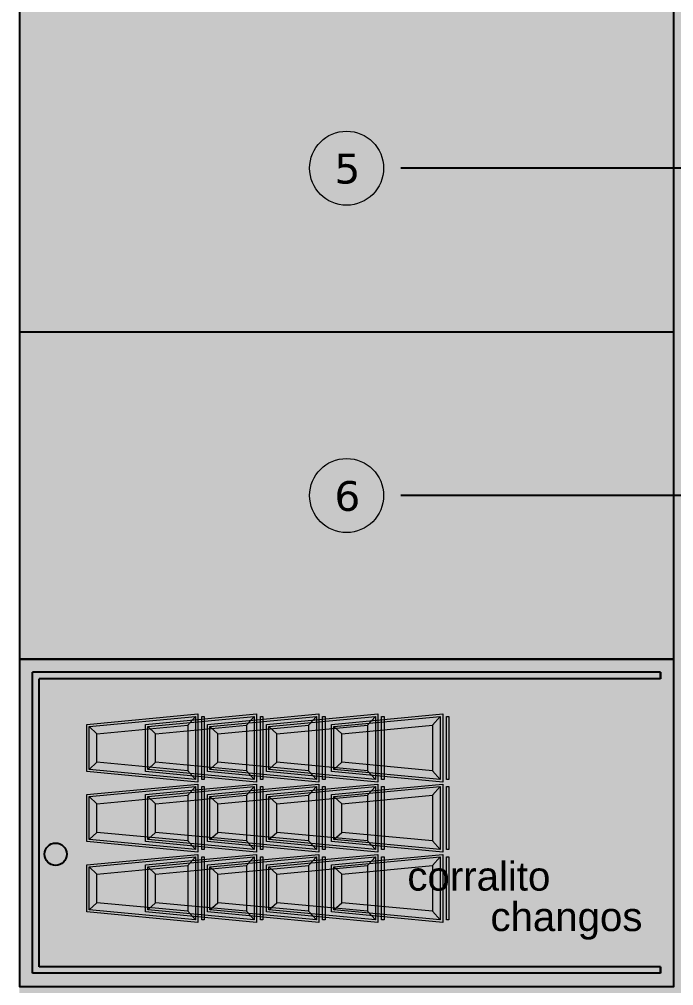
# Model space of a CAD drawing. Header units: inches. Extents: x -309 to 190, y -1585 to -1350.
# Drawn here: x -268.53 to -263.53, y -1397.71 to -1390.33 of the extents above; entities that cross this region are included whole.
import ezdxf
from ezdxf.lldxf.tags import DXFTag

# ---------------------------------------------------------------- set-up
doc = ezdxf.new("R2010")
doc.units = ezdxf.units.IN
doc.header["$MEASUREMENT"] = 0
doc.layers.get('0').update_dxf_attribs({"color": 9, "linetype": 'CONTINUOUS'})
for name, color, linetype in [('02', 9, 'CONTINUOUS'), ('HACHS', 9, 'CONTINUOUS'), ('PROY', 9, 'HIDDEN2'), ('TEXTOS', 9, 'CONTINUOUS')]:
    doc.layers.add(name, color=color, linetype=linetype)
doc.layers.add('color +', color=9, linetype='CONTINUOUS', lineweight=18)
doc.layers.add('None', color=9, linetype='CONTINUOUS', lineweight=5)
doc.styles.add('Helvetica (bold)', font='arial.ttf')
doc.styles.get("Standard").update_dxf_attribs({"font": 'arial.ttf'})
tags = doc.linetypes.add('HIDDEN2', pattern=[0.1875, 0.125, -0.0625]).pattern_tags.tags
tags[6:7] = [DXFTag(74, 4), DXFTag(75, 0), DXFTag(340, '0'), DXFTag(46, 1.0), DXFTag(50, 0.0), DXFTag(44, 0.0), DXFTag(45, 0.0)]
tags[4:5] = [DXFTag(74, 4), DXFTag(75, 0), DXFTag(340, '0'), DXFTag(46, 1.0), DXFTag(50, 0.0), DXFTag(44, 0.0), DXFTag(45, 0.0)]

msp = doc.modelspace()

# ---------------------------------------------------------------- hatches: boundary and pattern name
at = {"layer": 'HACHS'}
h = msp.add_hatch(dxfattribs=at)
h.set_pattern_fill('AR-HBONE', color=256, scale=0.03, angle=-1e-14)
edge = h.paths.add_edge_path()
edge.add_line((-257.5318, -1375.7982), (-262.5318, -1375.7982))
edge.add_line((-262.5318, -1375.7982), (-262.5318, -1379.3882))
edge.add_line((-262.5318, -1379.3882), (-264.4918, -1379.3882))
edge.add_line((-264.4918, -1379.3882), (-264.4918, -1375.571))
edge.add_line((-264.4918, -1375.571), (-268.5332, -1379.6124))
edge.add_line((-268.5332, -1379.6124), (-268.5332, -1380.2142))
edge.add_line((-268.5332, -1380.2142), (-263.5318, -1380.2142))
edge.add_line((-263.5318, -1380.2142), (-263.5318, -1395.2142))
edge.add_line((-263.5318, -1395.2142), (-268.5318, -1395.2142))
edge.add_line((-268.5318, -1395.2142), (-268.5318, -1397.7142))
edge.add_line((-268.5318, -1397.7142), (-263.5318, -1397.7142))
edge.add_line((-263.5318, -1397.7142), (-263.5318, -1415.2142))
edge.add_line((-263.5318, -1415.2142), (-268.403, -1415.2142))
edge.add_line((-268.403, -1415.2142), (-264.409, -1419.2082))
edge.add_line((-264.409, -1419.2082), (-236.5318, -1419.2082))
edge.add_line((-236.5318, -1419.2082), (-236.5318, -1417.9618))
edge.add_line((-236.5318, -1417.9618), (-241.5318, -1417.9618))
edge.add_line((-241.5318, -1417.9618), (-241.5318, -1400.4618))
edge.add_line((-241.5318, -1400.4618), (-236.5318, -1400.4618))
edge.add_line((-236.5318, -1400.4618), (-236.5318, -1395.3142))
edge.add_line((-236.5318, -1395.3142), (-241.5318, -1395.3142))
edge.add_line((-241.5318, -1395.3142), (-241.5318, -1375.7982))
edge.add_line((-241.5318, -1375.7982), (-246.5318, -1375.7982))
edge.add_line((-246.5318, -1375.7982), (-246.5318, -1378.4182))
edge.add_arc((-246.9318, -1378.4182), 0.4, -90, 0, ccw=False)
edge.add_line((-246.9318, -1378.8182), (-257.1318, -1378.8182))
edge.add_arc((-257.1318, -1378.4182), 0.4, 180, 270, ccw=False)
edge.add_line((-257.5318, -1378.4182), (-257.5318, -1376.0565))
edge.add_line((-257.5318, -1376.0565), (-257.5318, -1375.7982))
h.paths.add_polyline_path([(-247.5318, -1385.3142), (-257.5318, -1385.3142), (-257.5318, -1395.3142), (-247.5318, -1395.3142)], flags=16)
h.paths.add_polyline_path([(-257.5318, -1397.7142), (-247.5318, -1397.7142), (-247.5318, -1412.7142), (-257.5318, -1412.7142)], flags=16)
h.paths.add_polyline_path([(-238.3318, -1395.6392), (-238.3318, -1397.4892), (-237.9318, -1397.4892), (-237.9318, -1395.6392)], flags=0)
h.paths.add_polyline_path([(-237.5318, -1395.6392), (-237.5318, -1397.4892), (-237.1318, -1397.4892), (-237.1318, -1395.6392)], flags=16)
h.paths.add_polyline_path([(-238.3318, -1395.6392), (-238.3318, -1397.4892), (-237.9318, -1397.4892), (-237.9318, -1395.6392)], flags=16)
h.paths.add_polyline_path([(-237.5318, -1395.6392), (-237.5318, -1397.4892), (-237.1318, -1397.4892), (-237.1318, -1395.6392)], flags=0)
h.paths.add_polyline_path([(-239.5318, -1395.6392), (-239.5318, -1397.4892), (-239.9318, -1397.4892), (-239.9318, -1395.6392)], flags=0)
h.paths.add_polyline_path([(-240.3318, -1395.6392), (-240.3318, -1397.4892), (-240.7318, -1397.4892), (-240.7318, -1395.6392)], flags=16)
h.paths.add_polyline_path([(-241.1318, -1395.6392), (-241.1318, -1397.4892), (-241.5318, -1397.4892), (-241.5318, -1395.6392)], flags=16)
h.paths.add_polyline_path([(-241.9318, -1395.6392), (-241.9318, -1397.4892), (-242.3318, -1397.4892), (-242.3318, -1395.6392)], flags=0)
h.paths.add_polyline_path([(-238.7318, -1395.6392), (-238.7318, -1397.4892), (-239.1318, -1397.4892), (-239.1318, -1395.6392)], flags=16)
h.paths.add_polyline_path([(-239.5318, -1395.6392), (-239.5318, -1397.4892), (-239.9318, -1397.4892), (-239.9318, -1395.6392)], flags=16)
h.paths.add_polyline_path([(-240.3318, -1395.6392), (-240.3318, -1397.4892), (-240.7318, -1397.4892), (-240.7318, -1395.6392)], flags=0)
h.paths.add_polyline_path([(-241.9318, -1395.6392), (-241.9318, -1397.4892), (-242.3318, -1397.4892), (-242.3318, -1395.6392)], flags=16)
h.paths.add_polyline_path([(-238.7318, -1395.6392), (-238.7318, -1397.4892), (-239.1318, -1397.4892), (-239.1318, -1395.6392)], flags=0)
h.paths.add_polyline_path([(-243.1318, -1395.6392), (-243.1318, -1397.4892), (-242.7318, -1397.4892), (-242.7318, -1395.6392)], flags=16)
h.paths.add_polyline_path([(-243.9318, -1395.6392), (-243.9318, -1397.4892), (-243.5318, -1397.4892), (-243.5318, -1395.6392)], flags=0)
h.paths.add_polyline_path([(-243.1318, -1395.6392), (-243.1318, -1397.4892), (-242.7318, -1397.4892), (-242.7318, -1395.6392)], flags=0)
h.paths.add_polyline_path([(-243.9318, -1395.6392), (-243.9318, -1397.4892), (-243.5318, -1397.4892), (-243.5318, -1395.6392)], flags=16)
h.paths.add_polyline_path([(-244.7318, -1395.6392), (-244.7318, -1397.4892), (-244.3318, -1397.4892), (-244.3318, -1395.6392)], flags=16)
h.paths.add_polyline_path([(-258.3318, -1395.6392), (-258.3318, -1397.4892), (-257.9318, -1397.4892), (-257.9318, -1395.6392)], flags=16)
h.paths.add_polyline_path([(-259.9318, -1395.6392), (-259.9318, -1397.4892), (-259.5318, -1397.4892), (-259.5318, -1395.6392)], flags=16)
h.paths.add_polyline_path([(-259.1318, -1395.6392), (-259.1318, -1397.4892), (-258.7318, -1397.4892), (-258.7318, -1395.6392)], flags=0)
h.paths.add_polyline_path([(-258.3318, -1395.6392), (-258.3318, -1397.4892), (-257.9318, -1397.4892), (-257.9318, -1395.6392)], flags=0)
h.paths.add_polyline_path([(-259.9318, -1395.6392), (-259.9318, -1397.4892), (-259.5318, -1397.4892), (-259.5318, -1395.6392)], flags=0)
h.paths.add_polyline_path([(-259.1318, -1395.6392), (-259.1318, -1397.4892), (-258.7318, -1397.4892), (-258.7318, -1395.6392)], flags=16)
h.paths.add_polyline_path([(-246.3318, -1395.6392), (-246.3318, -1397.4892), (-245.9318, -1397.4892), (-245.9318, -1395.6392)], flags=0)
h.paths.add_polyline_path([(-245.5318, -1395.6392), (-245.5318, -1397.4892), (-245.1318, -1397.4892), (-245.1318, -1395.6392)], flags=16)
h.paths.add_polyline_path([(-247.1318, -1395.6392), (-247.1318, -1397.4892), (-246.7318, -1397.4892), (-246.7318, -1395.6392)], flags=16)
h.paths.add_polyline_path([(-246.3318, -1395.6392), (-246.3318, -1397.4892), (-245.9318, -1397.4892), (-245.9318, -1395.6392)], flags=16)
h.paths.add_polyline_path([(-245.5318, -1395.6392), (-245.5318, -1397.4892), (-245.1318, -1397.4892), (-245.1318, -1395.6392)], flags=0)
h.paths.add_polyline_path([(-247.1318, -1395.6392), (-247.1318, -1397.4892), (-246.7318, -1397.4892), (-246.7318, -1395.6392)], flags=0)
h.paths.add_polyline_path([(-256.3318, -1395.6392), (-256.3318, -1397.4892), (-256.7318, -1397.4892), (-256.7318, -1395.6392)], flags=0)
h.paths.add_polyline_path([(-257.1318, -1395.6392), (-257.1318, -1397.4892), (-257.5318, -1397.4892), (-257.5318, -1395.6392)], flags=16)
h.paths.add_polyline_path([(-253.1318, -1395.6392), (-253.1318, -1397.4892), (-253.5318, -1397.4892), (-253.5318, -1395.6392)], flags=0)
h.paths.add_polyline_path([(-253.9318, -1395.6392), (-253.9318, -1397.4892), (-254.3318, -1397.4892), (-254.3318, -1395.6392)], flags=0)
h.paths.add_polyline_path([(-254.7318, -1395.6392), (-254.7318, -1397.4892), (-255.1318, -1397.4892), (-255.1318, -1395.6392)], flags=0)
h.paths.add_polyline_path([(-255.5318, -1395.6392), (-255.5318, -1397.4892), (-255.9318, -1397.4892), (-255.9318, -1395.6392)], flags=16)
h.paths.add_polyline_path([(-252.3318, -1395.6392), (-252.3318, -1397.4892), (-252.7318, -1397.4892), (-252.7318, -1395.6392)], flags=0)
h.paths.add_polyline_path([(-247.5318, -1395.6392), (-247.5318, -1397.4892), (-247.9318, -1397.4892), (-247.9318, -1395.6392)], flags=16)
h.paths.add_polyline_path([(-249.1318, -1395.6392), (-249.1318, -1397.4892), (-249.5318, -1397.4892), (-249.5318, -1395.6392)], flags=16)
h.paths.add_polyline_path([(-249.9318, -1395.6392), (-249.9318, -1397.4892), (-250.3318, -1397.4892), (-250.3318, -1395.6392)], flags=0)
h.paths.add_polyline_path([(-250.7318, -1395.6392), (-250.7318, -1397.4892), (-251.1318, -1397.4892), (-251.1318, -1395.6392)], flags=0)
h.paths.add_polyline_path([(-251.5318, -1395.6392), (-251.5318, -1397.4892), (-251.9318, -1397.4892), (-251.9318, -1395.6392)], flags=16)
h.paths.add_polyline_path([(-248.3318, -1395.6392), (-248.3318, -1397.4892), (-248.7318, -1397.4892), (-248.7318, -1395.6392)], flags=0)
h.paths.add_polyline_path([(-256.3318, -1395.6392), (-256.3318, -1397.4892), (-256.7318, -1397.4892), (-256.7318, -1395.6392)], flags=16)
h.paths.add_polyline_path([(-257.1318, -1395.6392), (-257.1318, -1397.4892), (-257.5318, -1397.4892), (-257.5318, -1395.6392)], flags=0)
h.paths.add_polyline_path([(-253.1318, -1395.6392), (-253.1318, -1397.4892), (-253.5318, -1397.4892), (-253.5318, -1395.6392)], flags=16)
h.paths.add_polyline_path([(-253.9318, -1395.6392), (-253.9318, -1397.4892), (-254.3318, -1397.4892), (-254.3318, -1395.6392)], flags=16)
h.paths.add_polyline_path([(-254.7318, -1395.6392), (-254.7318, -1397.4892), (-255.1318, -1397.4892), (-255.1318, -1395.6392)], flags=16)
h.paths.add_polyline_path([(-255.5318, -1395.6392), (-255.5318, -1397.4892), (-255.9318, -1397.4892), (-255.9318, -1395.6392)], flags=0)
h.paths.add_polyline_path([(-252.3318, -1395.6392), (-252.3318, -1397.4892), (-252.7318, -1397.4892), (-252.7318, -1395.6392)], flags=16)
h.paths.add_polyline_path([(-247.5318, -1395.6392), (-247.5318, -1397.4892), (-247.9318, -1397.4892), (-247.9318, -1395.6392)], flags=0)
h.paths.add_polyline_path([(-249.1318, -1395.6392), (-249.1318, -1397.4892), (-249.5318, -1397.4892), (-249.5318, -1395.6392)], flags=0)
h.paths.add_polyline_path([(-249.9318, -1395.6392), (-249.9318, -1397.4892), (-250.3318, -1397.4892), (-250.3318, -1395.6392)], flags=16)
h.paths.add_polyline_path([(-250.7318, -1395.6392), (-250.7318, -1397.4892), (-251.1318, -1397.4892), (-251.1318, -1395.6392)], flags=16)
h.paths.add_polyline_path([(-251.5318, -1395.6392), (-251.5318, -1397.4892), (-251.9318, -1397.4892), (-251.9318, -1395.6392)], flags=0)
h.paths.add_polyline_path([(-248.3318, -1395.6392), (-248.3318, -1397.4892), (-248.7318, -1397.4892), (-248.7318, -1395.6392)], flags=16)
h.paths.add_polyline_path([(-260.7318, -1395.6392), (-260.7318, -1397.4892), (-260.3318, -1397.4892), (-260.3318, -1395.6392)], flags=16)
h.paths.add_polyline_path([(-261.5318, -1395.6392), (-261.5318, -1397.4892), (-261.1318, -1397.4892), (-261.1318, -1395.6392)], flags=16)
h.paths.add_polyline_path([(-262.3318, -1395.6392), (-262.3318, -1397.4892), (-261.9318, -1397.4892), (-261.9318, -1395.6392)], flags=16)
h.paths.add_polyline_path([(-263.1318, -1395.6392), (-263.1318, -1397.4892), (-262.7318, -1397.4892), (-262.7318, -1395.6392)], flags=16)
h.paths.add_polyline_path([(-261.5318, -1395.6392), (-261.5318, -1397.4892), (-261.1318, -1397.4892), (-261.1318, -1395.6392)], flags=0)
h.paths.add_polyline_path([(-262.3318, -1395.6392), (-262.3318, -1397.4892), (-261.9318, -1397.4892), (-261.9318, -1395.6392)], flags=0)
h.paths.add_polyline_path([(-263.1318, -1395.6392), (-263.1318, -1397.4892), (-262.7318, -1397.4892), (-262.7318, -1395.6392)], flags=0)
h.paths.add_polyline_path([(-243.7431, -1376.3182), (-243.7431, -1378.1682), (-243.3431, -1378.1682), (-243.3431, -1376.3182)], flags=0)
h.paths.add_polyline_path([(-242.9431, -1376.3182), (-242.9431, -1378.1682), (-242.5431, -1378.1682), (-242.5431, -1376.3182)], flags=16)
h.paths.add_polyline_path([(-242.1431, -1376.3182), (-242.1431, -1378.1682), (-241.7431, -1378.1682), (-241.7431, -1376.3182)], flags=0)
h.paths.add_polyline_path([(-243.7431, -1376.3182), (-243.7431, -1378.1682), (-243.3431, -1378.1682), (-243.3431, -1376.3182)], flags=16)
h.paths.add_polyline_path([(-242.9431, -1376.3182), (-242.9431, -1378.1682), (-242.5431, -1378.1682), (-242.5431, -1376.3182)], flags=0)
h.paths.add_polyline_path([(-242.1431, -1376.3182), (-242.1431, -1378.1682), (-241.7431, -1378.1682), (-241.7431, -1376.3182)], flags=16)
h.paths.add_polyline_path([(-244.1431, -1376.3182), (-244.1431, -1378.1682), (-244.5431, -1378.1682), (-244.5431, -1376.3182)], flags=16)
h.paths.add_polyline_path([(-246.1431, -1376.3182), (-246.1431, -1378.1682), (-245.7431, -1378.1682), (-245.7431, -1376.3182)], flags=16)
h.paths.add_polyline_path([(-244.9431, -1376.3182), (-244.9431, -1378.1682), (-245.3431, -1378.1682), (-245.3431, -1376.3182)], flags=16)
h.paths.add_polyline_path([(-244.9431, -1376.3182), (-244.9431, -1378.1682), (-245.3431, -1378.1682), (-245.3431, -1376.3182)], flags=0)
h = msp.add_hatch(dxfattribs=at)
h.set_pattern_fill('AR-HBONE', color=256, scale=0.03, angle=-1e-14)
h.paths.add_polyline_path([(-236.5318, -1383.1142), (-241.5318, -1383.1142), (-241.5318, -1395.3142), (-236.5318, -1395.3142)])
h.paths.add_polyline_path([(-236.5318, -1400.4618), (-241.5318, -1400.4618), (-241.5318, -1417.9618), (-236.5318, -1417.9618)])
h.paths.add_polyline_path([(-257.5318, -1397.7142), (-247.5318, -1397.7142), (-247.5318, -1412.7142), (-257.5318, -1412.7142)])
h.paths.add_polyline_path([(-247.5318, -1385.3142), (-257.5318, -1385.3142), (-257.5318, -1395.3142), (-247.5318, -1395.3142)])
h.paths.add_polyline_path([(-268.5318, -1395.2142), (-263.5318, -1395.2142), (-263.5318, -1380.2142), (-268.5318, -1380.2142)])
h.paths.add_polyline_path([(-263.5318, -1415.2142), (-268.5318, -1415.2142), (-268.5318, -1397.7142), (-263.5318, -1397.7142)])

# ---------------------------------------------------------------- linework, layer by layer
for p, q in [((-268.5318, -1392.7142), (-263.5318, -1392.7142)), ((-268.5318, -1392.7142), (-263.5318, -1392.7142)), ((-268.5318, -1395.2142), (-263.5318, -1395.2142)), ((-268.5318, -1395.2142), (-263.5318, -1395.2142)), ((-268.5318, -1395.2142), (-263.5318, -1395.2142)), ((-268.5318, -1395.2142), (-263.5318, -1395.2142)), ((-268.5318, -1395.2142), (-263.5318, -1395.2142)), ((-268.5318, -1395.2142), (-263.5318, -1395.2142)), ((-268.4318, -1397.6142), (-268.4318, -1395.3142)), ((-263.6318, -1395.3142), (-268.4318, -1395.3142)), ((-263.6318, -1395.3142), (-268.4318, -1395.3142)), ((-268.4318, -1397.6142), (-268.4318, -1395.3142)), ((-263.6318, -1395.3142), (-268.4318, -1395.3142)), ((-263.6318, -1395.3142), (-268.4318, -1395.3142)), ((-263.6318, -1395.3142), (-263.6318, -1395.3642)), ((-263.6318, -1395.3642), (-263.6318, -1395.3142)), ((-263.6318, -1395.3142), (-263.6318, -1395.3642)), ((-263.6318, -1395.3642), (-263.6318, -1395.3142)), ((-268.3818, -1397.5642), (-268.3818, -1395.3642)), ((-263.6318, -1395.3642), (-268.3818, -1395.3642)), ((-268.3818, -1397.5642), (-268.3818, -1395.3642)), ((-263.6318, -1395.3642), (-268.3818, -1395.3642)), ((-263.6318, -1397.5642), (-268.3818, -1397.5642)), ((-263.6318, -1397.5642), (-268.3818, -1397.5642)), ((-263.6318, -1397.5642), (-263.6318, -1397.6142)), ((-263.6318, -1397.6142), (-263.6318, -1397.5642)), ((-263.6318, -1397.5642), (-263.6318, -1397.6142)), ((-263.6318, -1397.6142), (-263.6318, -1397.5642)), ((-263.6318, -1397.6142), (-268.4318, -1397.6142)), ((-263.6318, -1397.6142), (-268.4318, -1397.6142))]:
    msp.add_line(p, q)
for points in [[(-268.5318, -1395.2142), (-263.5318, -1395.2142), (-263.5318, -1380.2142), (-268.5318, -1380.2142)], [(-263.5318, -1395.2142), (-268.5318, -1395.2142), (-268.5318, -1397.7142), (-263.5318, -1397.7142)], [(-263.5318, -1395.2142), (-268.5318, -1395.2142), (-268.5318, -1397.7142), (-263.5318, -1397.7142)]]:
    msp.add_lwpolyline(points, close=True)
at = {"layer": '02'}
msp.add_circle((-268.2558, -1396.7047), 0.085, dxfattribs=at)
at = {"layer": 'color +', "lineweight": 0}
for centre in [(-266.0318, -1391.4652), (-266.0318, -1393.9652)]:
    msp.add_circle(centre, 0.2828, dxfattribs=at)
at = {"layer": 'None', "linetype": 'Continuous', "lineweight": 0}
for p, q in [((-267.2455, -1395.719), (-267.1855, -1395.6531)), ((-267.2455, -1395.719), (-267.1855, -1395.6531)), ((-267.9995, -1395.7297), (-267.9395, -1395.7843)), ((-267.9995, -1395.7297), (-267.9395, -1395.7843)), ((-267.9995, -1396.0569), (-267.9395, -1396.0023)), ((-267.9995, -1396.0569), (-267.9395, -1396.0023)), ((-267.2455, -1396.0676), (-267.1855, -1396.1336)), ((-267.2455, -1396.0676), (-267.1855, -1396.1336)), ((-267.2455, -1396.2543), (-267.1855, -1396.1884)), ((-267.2455, -1396.2543), (-267.1855, -1396.1884)), ((-267.9995, -1396.265), (-267.9395, -1396.3197)), ((-267.9995, -1396.265), (-267.9395, -1396.3197)), ((-267.9995, -1396.5923), (-267.9395, -1396.5377)), ((-267.9995, -1396.5923), (-267.9395, -1396.5377)), ((-267.2455, -1396.603), (-267.1855, -1396.6689)), ((-267.2455, -1396.603), (-267.1855, -1396.6689)), ((-267.2455, -1396.7915), (-267.1855, -1396.7256)), ((-267.2455, -1396.7915), (-267.1855, -1396.7256)), ((-267.9995, -1396.8022), (-267.9395, -1396.8568)), ((-267.9995, -1396.8022), (-267.9395, -1396.8568)), ((-267.9995, -1397.1295), (-267.9395, -1397.0748)), ((-267.9995, -1397.1295), (-267.9395, -1397.0748)), ((-267.2455, -1397.1402), (-267.1855, -1397.2061)), ((-267.2455, -1397.1402), (-267.1855, -1397.2061))]:
    msp.add_line(p, q, dxfattribs=at)
at = {"layer": 'None', "linetype": 'HIDDEN2', "lineweight": 0, "ltscale": 8}
for p, q in [((-266.7973, -1395.719), (-266.7373, -1395.6531)), ((-266.7973, -1395.719), (-266.7373, -1395.6531)), ((-266.3225, -1395.719), (-266.2625, -1395.6531)), ((-266.3225, -1395.719), (-266.2625, -1395.6531)), ((-265.8718, -1395.719), (-265.8118, -1395.6531)), ((-265.8718, -1395.719), (-265.8118, -1395.6531)), ((-265.3754, -1395.719), (-265.3154, -1395.6531)), ((-265.3754, -1395.719), (-265.3154, -1395.6531)), ((-267.5513, -1395.7297), (-267.4913, -1395.7843)), ((-267.5513, -1395.7297), (-267.4913, -1395.7843)), ((-266.6258, -1395.7297), (-266.5658, -1395.7843)), ((-266.6258, -1395.7297), (-266.5658, -1395.7843)), ((-266.1294, -1395.7297), (-266.0694, -1395.7843)), ((-266.1294, -1395.7297), (-266.0694, -1395.7843)), ((-267.5513, -1396.0569), (-267.4913, -1396.0023)), ((-267.5513, -1396.0569), (-267.4913, -1396.0023)), ((-266.6258, -1396.0569), (-266.5658, -1396.0023)), ((-266.6258, -1396.0569), (-266.5658, -1396.0023)), ((-266.1294, -1396.0569), (-266.0694, -1396.0023)), ((-266.1294, -1396.0569), (-266.0694, -1396.0023)), ((-266.7973, -1396.0676), (-266.7373, -1396.1336)), ((-266.7973, -1396.0676), (-266.7373, -1396.1336)), ((-266.3225, -1396.0676), (-266.2625, -1396.1336)), ((-266.3225, -1396.0676), (-266.2625, -1396.1336)), ((-265.8718, -1396.0676), (-265.8118, -1396.1336)), ((-265.8718, -1396.0676), (-265.8118, -1396.1336)), ((-265.3754, -1396.0676), (-265.3154, -1396.1336)), ((-265.3754, -1396.0676), (-265.3154, -1396.1336)), ((-266.7973, -1396.2543), (-266.7373, -1396.1884)), ((-266.7973, -1396.2543), (-266.7373, -1396.1884)), ((-266.3225, -1396.2543), (-266.2625, -1396.1884)), ((-266.3225, -1396.2543), (-266.2625, -1396.1884)), ((-265.8718, -1396.2543), (-265.8118, -1396.1884)), ((-265.8718, -1396.2543), (-265.8118, -1396.1884)), ((-265.3754, -1396.2543), (-265.3154, -1396.1884)), ((-265.3754, -1396.2543), (-265.3154, -1396.1884)), ((-267.5513, -1396.265), (-267.4913, -1396.3197)), ((-267.5513, -1396.265), (-267.4913, -1396.3197)), ((-266.6258, -1396.265), (-266.5658, -1396.3197)), ((-266.6258, -1396.265), (-266.5658, -1396.3197)), ((-266.1294, -1396.265), (-266.0694, -1396.3197)), ((-266.1294, -1396.265), (-266.0694, -1396.3197)), ((-267.5513, -1396.5923), (-267.4913, -1396.5377)), ((-267.5513, -1396.5923), (-267.4913, -1396.5377)), ((-266.6258, -1396.5923), (-266.5658, -1396.5377)), ((-266.6258, -1396.5923), (-266.5658, -1396.5377)), ((-266.1294, -1396.5923), (-266.0694, -1396.5377)), ((-266.1294, -1396.5923), (-266.0694, -1396.5377)), ((-266.7973, -1396.603), (-266.7373, -1396.6689)), ((-266.7973, -1396.603), (-266.7373, -1396.6689)), ((-266.3225, -1396.603), (-266.2625, -1396.6689)), ((-266.3225, -1396.603), (-266.2625, -1396.6689)), ((-265.8718, -1396.603), (-265.8118, -1396.6689)), ((-265.8718, -1396.603), (-265.8118, -1396.6689)), ((-265.3754, -1396.603), (-265.3154, -1396.6689)), ((-265.3754, -1396.603), (-265.3154, -1396.6689)), ((-266.7973, -1396.7915), (-266.7373, -1396.7256)), ((-266.7973, -1396.7915), (-266.7373, -1396.7256)), ((-266.3225, -1396.7915), (-266.2625, -1396.7256)), ((-266.3225, -1396.7915), (-266.2625, -1396.7256)), ((-265.8718, -1396.7915), (-265.8118, -1396.7256)), ((-265.8718, -1396.7915), (-265.8118, -1396.7256)), ((-265.3754, -1396.7915), (-265.3154, -1396.7256)), ((-265.3754, -1396.7915), (-265.3154, -1396.7256)), ((-267.5513, -1396.8022), (-267.4913, -1396.8568)), ((-267.5513, -1396.8022), (-267.4913, -1396.8568)), ((-266.6258, -1396.8022), (-266.5658, -1396.8568)), ((-266.6258, -1396.8022), (-266.5658, -1396.8568)), ((-266.1294, -1396.8022), (-266.0694, -1396.8568)), ((-266.1294, -1396.8022), (-266.0694, -1396.8568)), ((-267.5513, -1397.1295), (-267.4913, -1397.0748)), ((-267.5513, -1397.1295), (-267.4913, -1397.0748)), ((-266.6258, -1397.1295), (-266.5658, -1397.0748)), ((-266.6258, -1397.1295), (-266.5658, -1397.0748)), ((-266.1294, -1397.1295), (-266.0694, -1397.0748)), ((-266.1294, -1397.1295), (-266.0694, -1397.0748)), ((-266.7973, -1397.1402), (-266.7373, -1397.2061)), ((-266.7973, -1397.1402), (-266.7373, -1397.2061)), ((-266.3225, -1397.1402), (-266.2625, -1397.2061)), ((-266.3225, -1397.1402), (-266.2625, -1397.2061)), ((-265.8718, -1397.1402), (-265.8118, -1397.2061)), ((-265.8718, -1397.1402), (-265.8118, -1397.2061)), ((-265.3754, -1397.1402), (-265.3154, -1397.2061)), ((-265.3754, -1397.1402), (-265.3154, -1397.2061))]:
    msp.add_line(p, q, dxfattribs=at)
at = {"layer": 'None', "linetype": 'HIDDEN2', "lineweight": 0, "ltscale": 0.5}
for p, q in [((-267.0765, -1395.7297), (-267.0165, -1395.7843)), ((-267.0765, -1395.7297), (-267.0165, -1395.7843)), ((-267.0765, -1396.0569), (-267.0165, -1396.0023)), ((-267.0765, -1396.0569), (-267.0165, -1396.0023)), ((-267.0765, -1396.265), (-267.0165, -1396.3197)), ((-267.0765, -1396.265), (-267.0165, -1396.3197)), ((-267.0765, -1396.5923), (-267.0165, -1396.5377)), ((-267.0765, -1396.5923), (-267.0165, -1396.5377)), ((-267.0765, -1396.8022), (-267.0165, -1396.8568)), ((-267.0765, -1396.8022), (-267.0165, -1396.8568)), ((-267.0765, -1397.1295), (-267.0165, -1397.0748)), ((-267.0765, -1397.1295), (-267.0165, -1397.0748))]:
    msp.add_line(p, q, dxfattribs=at)
at = {"layer": 'None', "linetype": 'Continuous', "lineweight": 0}
for points in [[(-268.0175, -1396.0733), (-268.0175, -1395.7133), (-267.1675, -1395.6333), (-267.1675, -1396.1533), (-268.0175, -1396.0733)], [(-268.0175, -1396.0733), (-268.0175, -1395.7133), (-267.1675, -1395.6333), (-267.1675, -1396.1533), (-268.0175, -1396.0733)], [(-268.0175, -1396.6087), (-268.0175, -1396.2487), (-267.1675, -1396.1687), (-267.1675, -1396.6887), (-268.0175, -1396.6087)], [(-268.0175, -1396.6087), (-268.0175, -1396.2487), (-267.1675, -1396.1687), (-267.1675, -1396.6887), (-268.0175, -1396.6087)], [(-268.0175, -1397.1458), (-268.0175, -1396.7858), (-267.1675, -1396.7058), (-267.1675, -1397.2258), (-268.0175, -1397.1458)], [(-268.0175, -1397.1458), (-268.0175, -1396.7858), (-267.1675, -1396.7058), (-267.1675, -1397.2258), (-268.0175, -1397.1458)]]:
    msp.add_lwpolyline(points, dxfattribs=at)
at = {"layer": 'None', "linetype": 'HIDDEN2', "lineweight": 0, "ltscale": 8}
for points in [[(-267.5693, -1396.0733), (-267.5693, -1395.7133), (-266.7193, -1395.6333), (-266.7193, -1396.1533), (-267.5693, -1396.0733)], [(-267.5693, -1396.0733), (-267.5693, -1395.7133), (-266.7193, -1395.6333), (-266.7193, -1396.1533), (-267.5693, -1396.0733)], [(-267.0945, -1396.0733), (-267.0945, -1395.7133), (-266.2445, -1395.6333), (-266.2445, -1396.1533), (-267.0945, -1396.0733)], [(-267.0945, -1396.0733), (-267.0945, -1395.7133), (-266.2445, -1395.6333), (-266.2445, -1396.1533), (-267.0945, -1396.0733)], [(-266.6438, -1396.0733), (-266.6438, -1395.7133), (-265.7938, -1395.6333), (-265.7938, -1396.1533), (-266.6438, -1396.0733)], [(-266.6438, -1396.0733), (-266.6438, -1395.7133), (-265.7938, -1395.6333), (-265.7938, -1396.1533), (-266.6438, -1396.0733)], [(-266.1474, -1396.0733), (-266.1474, -1395.7133), (-265.2974, -1395.6333), (-265.2974, -1396.1533), (-266.1474, -1396.0733)], [(-266.1474, -1396.0733), (-266.1474, -1395.7133), (-265.2974, -1395.6333), (-265.2974, -1396.1533), (-266.1474, -1396.0733)], [(-267.5693, -1396.6087), (-267.5693, -1396.2487), (-266.7193, -1396.1687), (-266.7193, -1396.6887), (-267.5693, -1396.6087)], [(-267.5693, -1396.6087), (-267.5693, -1396.2487), (-266.7193, -1396.1687), (-266.7193, -1396.6887), (-267.5693, -1396.6087)], [(-267.0945, -1396.6087), (-267.0945, -1396.2487), (-266.2445, -1396.1687), (-266.2445, -1396.6887), (-267.0945, -1396.6087)], [(-267.0945, -1396.6087), (-267.0945, -1396.2487), (-266.2445, -1396.1687), (-266.2445, -1396.6887), (-267.0945, -1396.6087)], [(-266.6438, -1396.6087), (-266.6438, -1396.2487), (-265.7938, -1396.1687), (-265.7938, -1396.6887), (-266.6438, -1396.6087)], [(-266.6438, -1396.6087), (-266.6438, -1396.2487), (-265.7938, -1396.1687), (-265.7938, -1396.6887), (-266.6438, -1396.6087)], [(-266.1474, -1396.6087), (-266.1474, -1396.2487), (-265.2974, -1396.1687), (-265.2974, -1396.6887), (-266.1474, -1396.6087)], [(-266.1474, -1396.6087), (-266.1474, -1396.2487), (-265.2974, -1396.1687), (-265.2974, -1396.6887), (-266.1474, -1396.6087)], [(-267.5693, -1397.1458), (-267.5693, -1396.7858), (-266.7193, -1396.7058), (-266.7193, -1397.2258), (-267.5693, -1397.1458)], [(-267.5693, -1397.1458), (-267.5693, -1396.7858), (-266.7193, -1396.7058), (-266.7193, -1397.2258), (-267.5693, -1397.1458)], [(-267.0945, -1397.1458), (-267.0945, -1396.7858), (-266.2445, -1396.7058), (-266.2445, -1397.2258), (-267.0945, -1397.1458)], [(-267.0945, -1397.1458), (-267.0945, -1396.7858), (-266.2445, -1396.7058), (-266.2445, -1397.2258), (-267.0945, -1397.1458)], [(-266.6438, -1397.1458), (-266.6438, -1396.7858), (-265.7938, -1396.7058), (-265.7938, -1397.2258), (-266.6438, -1397.1458)], [(-266.6438, -1397.1458), (-266.6438, -1396.7858), (-265.7938, -1396.7058), (-265.7938, -1397.2258), (-266.6438, -1397.1458)], [(-266.1474, -1397.1458), (-266.1474, -1396.7858), (-265.2974, -1396.7058), (-265.2974, -1397.2258), (-266.1474, -1397.1458)], [(-266.1474, -1397.1458), (-266.1474, -1396.7858), (-265.2974, -1396.7058), (-265.2974, -1397.2258), (-266.1474, -1397.1458)]]:
    msp.add_lwpolyline(points, dxfattribs=at)
at = {"layer": 'None', "linetype": 'Continuous', "lineweight": 0}
for points in [[(-267.9995, -1396.0569), (-267.9995, -1395.7297), (-267.1855, -1395.6531), (-267.1855, -1396.1336)], [(-267.9995, -1396.0569), (-267.9995, -1395.7297), (-267.1855, -1395.6531), (-267.1855, -1396.1336)], [(-267.9395, -1396.0023), (-267.9395, -1395.7843), (-267.2455, -1395.719), (-267.2455, -1396.0676)], [(-267.9395, -1396.0023), (-267.9395, -1395.7843), (-267.2455, -1395.719), (-267.2455, -1396.0676)], [(-267.1377, -1395.6531), (-267.1197, -1395.6531), (-267.1197, -1396.1336), (-267.1377, -1396.1336)], [(-267.1377, -1395.6531), (-267.1197, -1395.6531), (-267.1197, -1396.1336), (-267.1377, -1396.1336)], [(-267.9995, -1396.5923), (-267.9995, -1396.265), (-267.1855, -1396.1884), (-267.1855, -1396.6689)], [(-267.9995, -1396.5923), (-267.9995, -1396.265), (-267.1855, -1396.1884), (-267.1855, -1396.6689)], [(-267.1377, -1396.1884), (-267.1197, -1396.1884), (-267.1197, -1396.6689), (-267.1377, -1396.6689)], [(-267.1377, -1396.1884), (-267.1197, -1396.1884), (-267.1197, -1396.6689), (-267.1377, -1396.6689)], [(-267.9395, -1396.5377), (-267.9395, -1396.3197), (-267.2455, -1396.2543), (-267.2455, -1396.603)], [(-267.9395, -1396.5377), (-267.9395, -1396.3197), (-267.2455, -1396.2543), (-267.2455, -1396.603)], [(-267.9995, -1397.1295), (-267.9995, -1396.8022), (-267.1855, -1396.7256), (-267.1855, -1397.2061)], [(-267.9995, -1397.1295), (-267.9995, -1396.8022), (-267.1855, -1396.7256), (-267.1855, -1397.2061)], [(-267.1377, -1396.7256), (-267.1197, -1396.7256), (-267.1197, -1397.2061), (-267.1377, -1397.2061)], [(-267.1377, -1396.7256), (-267.1197, -1396.7256), (-267.1197, -1397.2061), (-267.1377, -1397.2061)], [(-267.9395, -1397.0748), (-267.9395, -1396.8568), (-267.2455, -1396.7915), (-267.2455, -1397.1402)], [(-267.9395, -1397.0748), (-267.9395, -1396.8568), (-267.2455, -1396.7915), (-267.2455, -1397.1402)]]:
    msp.add_lwpolyline(points, close=True, dxfattribs=at)
at = {"layer": 'None', "linetype": 'HIDDEN2', "lineweight": 0, "ltscale": 8}
for points in [[(-267.5513, -1396.0569), (-267.5513, -1395.7297), (-266.7373, -1395.6531), (-266.7373, -1396.1336)], [(-267.5513, -1396.0569), (-267.5513, -1395.7297), (-266.7373, -1395.6531), (-266.7373, -1396.1336)], [(-267.4913, -1396.0023), (-267.4913, -1395.7843), (-266.7973, -1395.719), (-266.7973, -1396.0676)], [(-267.4913, -1396.0023), (-267.4913, -1395.7843), (-266.7973, -1395.719), (-266.7973, -1396.0676)], [(-267.0765, -1396.0569), (-267.0765, -1395.7297), (-266.2625, -1395.6531), (-266.2625, -1396.1336)], [(-267.0765, -1396.0569), (-267.0765, -1395.7297), (-266.2625, -1395.6531), (-266.2625, -1396.1336)], [(-267.0165, -1396.0023), (-267.0165, -1395.7843), (-266.3225, -1395.719), (-266.3225, -1396.0676)], [(-267.0165, -1396.0023), (-267.0165, -1395.7843), (-266.3225, -1395.719), (-266.3225, -1396.0676)], [(-266.6894, -1395.6531), (-266.6714, -1395.6531), (-266.6714, -1396.1336), (-266.6894, -1396.1336)], [(-266.6894, -1395.6531), (-266.6714, -1395.6531), (-266.6714, -1396.1336), (-266.6894, -1396.1336)], [(-266.6258, -1396.0569), (-266.6258, -1395.7297), (-265.8118, -1395.6531), (-265.8118, -1396.1336)], [(-266.6258, -1396.0569), (-266.6258, -1395.7297), (-265.8118, -1395.6531), (-265.8118, -1396.1336)], [(-266.5658, -1396.0023), (-266.5658, -1395.7843), (-265.8718, -1395.719), (-265.8718, -1396.0676)], [(-266.5658, -1396.0023), (-266.5658, -1395.7843), (-265.8718, -1395.719), (-265.8718, -1396.0676)], [(-266.2147, -1395.6531), (-266.1967, -1395.6531), (-266.1967, -1396.1336), (-266.2147, -1396.1336)], [(-266.2147, -1395.6531), (-266.1967, -1395.6531), (-266.1967, -1396.1336), (-266.2147, -1396.1336)], [(-266.1294, -1396.0569), (-266.1294, -1395.7297), (-265.3154, -1395.6531), (-265.3154, -1396.1336)], [(-266.1294, -1396.0569), (-266.1294, -1395.7297), (-265.3154, -1395.6531), (-265.3154, -1396.1336)], [(-266.0694, -1396.0023), (-266.0694, -1395.7843), (-265.3754, -1395.719), (-265.3754, -1396.0676)], [(-266.0694, -1396.0023), (-266.0694, -1395.7843), (-265.3754, -1395.719), (-265.3754, -1396.0676)], [(-265.7639, -1395.6531), (-265.7459, -1395.6531), (-265.7459, -1396.1336), (-265.7639, -1396.1336)], [(-265.7639, -1395.6531), (-265.7459, -1395.6531), (-265.7459, -1396.1336), (-265.7639, -1396.1336)], [(-265.2675, -1395.6531), (-265.2495, -1395.6531), (-265.2495, -1396.1336), (-265.2675, -1396.1336)], [(-265.2675, -1395.6531), (-265.2495, -1395.6531), (-265.2495, -1396.1336), (-265.2675, -1396.1336)], [(-267.5513, -1396.5923), (-267.5513, -1396.265), (-266.7373, -1396.1884), (-266.7373, -1396.6689)], [(-267.5513, -1396.5923), (-267.5513, -1396.265), (-266.7373, -1396.1884), (-266.7373, -1396.6689)], [(-267.0765, -1396.5923), (-267.0765, -1396.265), (-266.2625, -1396.1884), (-266.2625, -1396.6689)], [(-267.0765, -1396.5923), (-267.0765, -1396.265), (-266.2625, -1396.1884), (-266.2625, -1396.6689)], [(-266.6894, -1396.1884), (-266.6714, -1396.1884), (-266.6714, -1396.6689), (-266.6894, -1396.6689)], [(-266.6894, -1396.1884), (-266.6714, -1396.1884), (-266.6714, -1396.6689), (-266.6894, -1396.6689)], [(-266.6258, -1396.5923), (-266.6258, -1396.265), (-265.8118, -1396.1884), (-265.8118, -1396.6689)], [(-266.6258, -1396.5923), (-266.6258, -1396.265), (-265.8118, -1396.1884), (-265.8118, -1396.6689)], [(-266.2147, -1396.1884), (-266.1967, -1396.1884), (-266.1967, -1396.6689), (-266.2147, -1396.6689)], [(-266.2147, -1396.1884), (-266.1967, -1396.1884), (-266.1967, -1396.6689), (-266.2147, -1396.6689)], [(-266.1294, -1396.5923), (-266.1294, -1396.265), (-265.3154, -1396.1884), (-265.3154, -1396.6689)], [(-266.1294, -1396.5923), (-266.1294, -1396.265), (-265.3154, -1396.1884), (-265.3154, -1396.6689)], [(-265.7639, -1396.1884), (-265.7459, -1396.1884), (-265.7459, -1396.6689), (-265.7639, -1396.6689)], [(-265.7639, -1396.1884), (-265.7459, -1396.1884), (-265.7459, -1396.6689), (-265.7639, -1396.6689)], [(-265.2675, -1396.1884), (-265.2495, -1396.1884), (-265.2495, -1396.6689), (-265.2675, -1396.6689)], [(-265.2675, -1396.1884), (-265.2495, -1396.1884), (-265.2495, -1396.6689), (-265.2675, -1396.6689)], [(-267.4913, -1396.5377), (-267.4913, -1396.3197), (-266.7973, -1396.2543), (-266.7973, -1396.603)], [(-267.4913, -1396.5377), (-267.4913, -1396.3197), (-266.7973, -1396.2543), (-266.7973, -1396.603)], [(-267.0165, -1396.5377), (-267.0165, -1396.3197), (-266.3225, -1396.2543), (-266.3225, -1396.603)], [(-267.0165, -1396.5377), (-267.0165, -1396.3197), (-266.3225, -1396.2543), (-266.3225, -1396.603)], [(-266.5658, -1396.5377), (-266.5658, -1396.3197), (-265.8718, -1396.2543), (-265.8718, -1396.603)], [(-266.5658, -1396.5377), (-266.5658, -1396.3197), (-265.8718, -1396.2543), (-265.8718, -1396.603)], [(-266.0694, -1396.5377), (-266.0694, -1396.3197), (-265.3754, -1396.2543), (-265.3754, -1396.603)], [(-266.0694, -1396.5377), (-266.0694, -1396.3197), (-265.3754, -1396.2543), (-265.3754, -1396.603)], [(-267.5513, -1397.1295), (-267.5513, -1396.8022), (-266.7373, -1396.7256), (-266.7373, -1397.2061)], [(-267.5513, -1397.1295), (-267.5513, -1396.8022), (-266.7373, -1396.7256), (-266.7373, -1397.2061)], [(-267.0765, -1397.1295), (-267.0765, -1396.8022), (-266.2625, -1396.7256), (-266.2625, -1397.2061)], [(-267.0765, -1397.1295), (-267.0765, -1396.8022), (-266.2625, -1396.7256), (-266.2625, -1397.2061)], [(-266.6894, -1396.7256), (-266.6714, -1396.7256), (-266.6714, -1397.2061), (-266.6894, -1397.2061)], [(-266.6894, -1396.7256), (-266.6714, -1396.7256), (-266.6714, -1397.2061), (-266.6894, -1397.2061)], [(-266.6258, -1397.1295), (-266.6258, -1396.8022), (-265.8118, -1396.7256), (-265.8118, -1397.2061)], [(-266.6258, -1397.1295), (-266.6258, -1396.8022), (-265.8118, -1396.7256), (-265.8118, -1397.2061)], [(-266.2147, -1396.7256), (-266.1967, -1396.7256), (-266.1967, -1397.2061), (-266.2147, -1397.2061)], [(-266.2147, -1396.7256), (-266.1967, -1396.7256), (-266.1967, -1397.2061), (-266.2147, -1397.2061)], [(-266.1294, -1397.1295), (-266.1294, -1396.8022), (-265.3154, -1396.7256), (-265.3154, -1397.2061)], [(-266.1294, -1397.1295), (-266.1294, -1396.8022), (-265.3154, -1396.7256), (-265.3154, -1397.2061)], [(-265.7639, -1396.7256), (-265.7459, -1396.7256), (-265.7459, -1397.2061), (-265.7639, -1397.2061)], [(-265.7639, -1396.7256), (-265.7459, -1396.7256), (-265.7459, -1397.2061), (-265.7639, -1397.2061)], [(-265.2675, -1396.7256), (-265.2495, -1396.7256), (-265.2495, -1397.2061), (-265.2675, -1397.2061)], [(-265.2675, -1396.7256), (-265.2495, -1396.7256), (-265.2495, -1397.2061), (-265.2675, -1397.2061)], [(-267.4913, -1397.0748), (-267.4913, -1396.8568), (-266.7973, -1396.7915), (-266.7973, -1397.1402)], [(-267.4913, -1397.0748), (-267.4913, -1396.8568), (-266.7973, -1396.7915), (-266.7973, -1397.1402)], [(-267.0165, -1397.0748), (-267.0165, -1396.8568), (-266.3225, -1396.7915), (-266.3225, -1397.1402)], [(-267.0165, -1397.0748), (-267.0165, -1396.8568), (-266.3225, -1396.7915), (-266.3225, -1397.1402)], [(-266.5658, -1397.0748), (-266.5658, -1396.8568), (-265.8718, -1396.7915), (-265.8718, -1397.1402)], [(-266.5658, -1397.0748), (-266.5658, -1396.8568), (-265.8718, -1396.7915), (-265.8718, -1397.1402)], [(-266.0694, -1397.0748), (-266.0694, -1396.8568), (-265.3754, -1396.7915), (-265.3754, -1397.1402)], [(-266.0694, -1397.0748), (-266.0694, -1396.8568), (-265.3754, -1396.7915), (-265.3754, -1397.1402)]]:
    msp.add_lwpolyline(points, close=True, dxfattribs=at)
at = {"layer": 'PROY', "linetype": 'HIDDEN2', "ltscale": 3}
for points in [[(-263.397, -1391.4652), (-265.6167, -1391.4652)], [(-263.397, -1393.9652), (-265.6167, -1393.9652)]]:
    msp.add_lwpolyline(points, dxfattribs=at)

# ---------------------------------------------------------------- texts
at = {"layer": 'color +', "lineweight": 0, "char_height": 0.227376, "attachment_point": 1, "line_spacing_factor": 0.844561, "style": 'Helvetica (bold)'}
for s, insert in [('{\\fVerdana|b0|i0|c0|p34;5}', (-266.1251, -1391.3545)), ('{\\fVerdana|b0|i0|c0|p34;6}', (-266.1251, -1393.8545))]:
    msp.add_mtext(s, dxfattribs=dict(at, insert=insert))
at = {"layer": 'TEXTOS', "insert": (-264.9324, -1397.3582), "char_height": 0.22, "attachment_point": 7, "line_spacing_factor": 0.843168}
msp.add_mtext('\\pi-0.63479;corralito\\P\\pi0;changos', dxfattribs=at)

doc.saveas('drawing.dxf')
